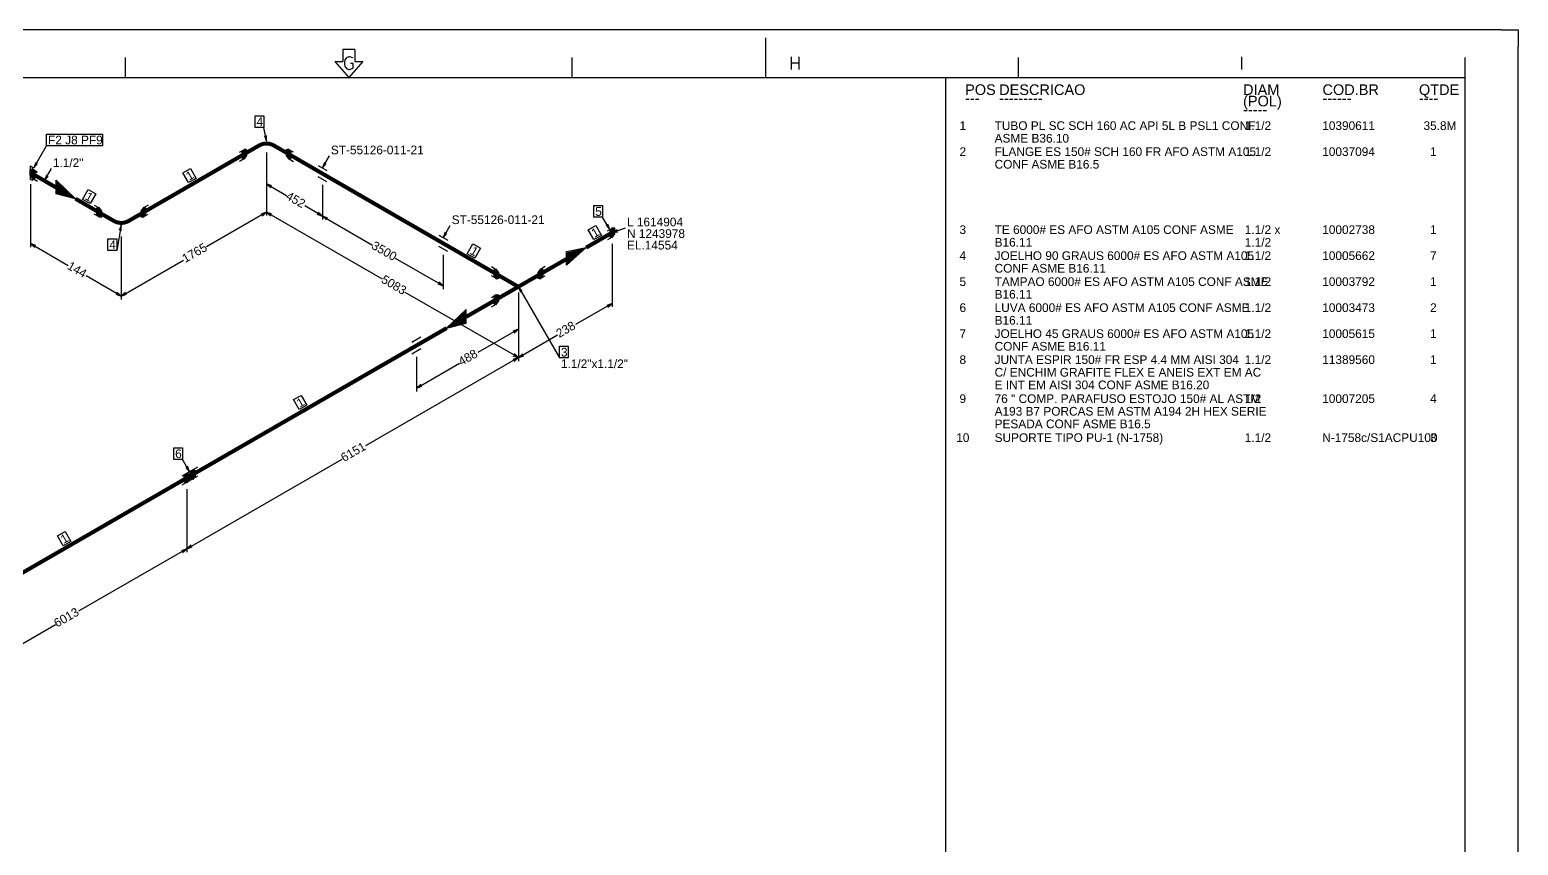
# Model space of a CAD drawing. Extents: x 0 to 608, y 0 to 422.
# Drawn here: x 224.5 to 597.1, y 217.6 to 421.7 of the extents above; entities that cross this region are included whole.
import ezdxf

# ---------------------------------------------------------------- set-up
doc = ezdxf.new("R2010")
doc.units = 0
doc.header["$MEASUREMENT"] = 0
doc.layers.add('GT_1', color=7, linetype='Continuous')
doc.styles.add('HTX1', font='O8116901', dxfattribs={"width": 1.02})

msp = doc.modelspace()

# ---------------------------------------------------------------- linework, layer by layer
at = {"linetype": 'Continuous'}
for p, q in [((592.85, 421.74), (4.26, 421.74)), ((597.11, 4.26), (597.11, 417.48))]:
    msp.add_line(p, q, dxfattribs=at)
at = {"layer": 'GT_1', "flags": 128}
for points in [[(592.85, 421.74), (597.11, 421.74), (597.11, 417.48)], [(592.85, 421.74), (597.11, 421.74), (597.11, 417.48)], [(408.8, 409.8), (408.8, 419.7)], [(248.5, 409.8), (248.5, 414.8)], [(300.9, 413.8), (304.4, 409.8)], [(300.9, 413.8), (302.9, 413.8)], [(302.9, 416.8), (302.9, 413.8)], [(305.9, 416.8), (302.9, 416.8)], [(305.5, 414.7), (304.6, 415), (304.4, 415), (304.2, 414.9), (303.9, 414.8), (303.7, 414.6), (303.5, 414.3), (303.4, 414.1), (303.3, 413.7), (303.3, 413.4), (303.3, 413.1), (303.4, 412.7), (303.5, 412.5), (303.7, 412.2), (303.9, 412), (304.2, 411.9), (304.4, 411.8), (304.6, 411.8), (305.5, 412.1), (305.5, 413.3), (304.8, 413.3)], [(307.9, 413.8), (304.4, 409.8)], [(305.9, 416.8), (305.9, 413.8)], [(305.9, 413.8), (307.9, 413.8)], [(360.3, 409.8), (360.3, 414.8)], [(415.2, 411.8), (415.2, 415)], [(417, 415), (417, 411.8)], [(472, 409.8), (472, 414.8)], [(527.9, 411.8), (527.9, 415)], [(583.8, 409.8), (583.8, 414.8)], [(304.3, 409.9), (304.4, 410), (304.6, 409.8), (304.4, 409.6), (304.2, 409.8), (304.3, 409.9), (304.4, 409.9), (304.5, 409.8), (304.4, 409.7), (304.3, 409.8), (304.3, 409.9)], [(415.2, 413.5), (417, 413.5)], [(25, 409.8), (583.8, 409.8)], [(25, 10), (583.8, 10), (583.8, 409.8)], [(453.8, 10), (453.8, 409.8)], [(453.8, 409.8), (583.8, 409.8)], [(583.8, 10), (583.8, 409.8)], [(280.947, 400.227), (283.148, 400.227), (283.148, 397.316), (280.947, 397.316), (280.947, 400.227)], [(228.762, 395.612), (242.749, 395.612), (242.749, 392.701), (228.762, 392.701), (228.762, 395.612)], [(283.787, 393.837), (283.148, 397.316)], [(283.29, 395.186), (283.787, 393.837), (283.787, 395.257)], [(225.567, 387.163), (228.762, 392.701)], [(277.042, 391.068), (278.249, 391.778), (278.249, 389.506), (277.042, 388.796)], [(278.888, 391.707), (278.249, 391.849), (277.61, 390.997), (277.61, 389.577), (278.249, 389.435), (278.888, 390.287), (278.888, 391.707)], [(277.912, 391.4), (278.888, 391.4)], [(278.062, 391.6), (278.888, 391.6)], [(289.964, 390.997), (289.325, 391.849), (288.686, 391.707), (288.686, 390.287), (289.325, 389.435), (289.964, 389.577), (289.964, 390.997)], [(288.686, 391.6), (289.512, 391.6)], [(288.686, 391.4), (289.662, 391.4)], [(290.532, 391.068), (289.325, 391.778), (289.325, 389.506), (290.532, 388.796)], [(224.715, 385.956), (224.715, 387.66), (225.212, 387.376), (225.212, 383.968), (224.715, 384.252), (224.715, 385.956)], [(226.064, 388.512), (225.567, 387.163), (226.49, 388.228)], [(277.61, 390.8), (278.888, 390.8)], [(277.61, 390.6), (278.888, 390.6)], [(277.61, 390.4), (278.888, 390.4)], [(277.61, 390.2), (278.823, 390.2)], [(277.61, 390), (278.673, 390)], [(277.61, 389.8), (278.523, 389.8)], [(277.61, 389.6), (278.373, 389.6)], [(277.612, 391), (278.888, 391)], [(277.762, 391.2), (278.888, 391.2)], [(283.787, 390.997), (283.787, 375.235)], [(283.787, 390.997), (283.787, 382.335)], [(283.787, 390.997), (283.787, 375.235)], [(288.686, 391.2), (289.812, 391.2)], [(288.686, 391), (289.962, 391)], [(288.686, 390.8), (289.964, 390.8)], [(288.686, 390.6), (289.964, 390.6)], [(288.686, 390.4), (289.964, 390.4)], [(288.751, 390.2), (289.964, 390.2)], [(288.901, 390), (289.964, 390)], [(289.051, 389.8), (289.964, 389.8)], [(289.201, 389.6), (289.964, 389.6)], [(296.709, 387.802), (298.91, 386.524)], [(297.774, 387.163), (299.549, 390.216)], [(298.271, 388.512), (297.774, 387.163), (298.697, 388.228)], [(225.851, 386.027), (225.212, 386.879), (224.573, 386.737), (224.573, 385.317), (225.212, 384.465), (225.851, 384.607), (225.851, 386.027)], [(224.573, 386.6), (225.421, 386.6)], [(224.573, 386.4), (225.571, 386.4)], [(224.573, 386.2), (225.721, 386.2)], [(224.573, 386), (225.851, 386)], [(224.573, 385.8), (225.851, 385.8)], [(224.573, 385.6), (225.851, 385.6)], [(224.573, 385.4), (225.851, 385.4)], [(224.661, 385.2), (225.851, 385.2)], [(224.811, 385), (225.851, 385)], [(224.961, 384.8), (225.851, 384.8)], [(225.111, 384.6), (225.819, 384.6)], [(226.419, 386.098), (225.212, 386.808), (225.212, 384.536), (226.419, 383.826)], [(225.212, 386.737), (226.419, 386.027)], [(225.212, 384.536), (226.419, 383.897)], [(228.194, 383.968), (229.969, 387.021)], [(228.691, 385.317), (228.194, 383.968), (229.117, 385.033)], [(231.105, 382.264), (231.105, 384.11), (236.004, 379.424), (231.105, 380.702), (231.105, 383.826), (235.507, 379.708), (231.105, 380.773), (231.105, 383.613), (235.01, 379.992), (231.105, 380.986), (231.105, 383.4), (234.513, 380.276), (231.105, 381.27), (231.105, 383.187), (234.087, 380.56), (231.105, 381.483), (231.105, 382.974), (233.661, 380.844), (231.105, 381.696), (231.105, 382.69), (233.164, 381.057), (231.105, 381.909), (231.105, 382.477), (232.738, 381.341), (231.105, 382.122), (231.105, 382.264), (236.004, 379.424)], [(262.842, 385.956), (264.759, 387.021), (266.179, 384.536), (264.262, 383.471), (262.842, 385.956)], [(298.91, 383.684), (296.709, 384.962)], [(224.715, 383.116), (224.715, 367.354)], [(239.128, 381.767), (241.045, 380.702), (239.625, 378.217), (237.708, 379.282), (239.128, 381.767)], [(285.136, 382.69), (283.787, 383.187), (284.852, 382.264)], [(283.787, 383.187), (288.828, 380.276)], [(297.774, 382.903), (297.774, 374.241)], [(297.774, 382.903), (297.774, 374.241)], [(240.69, 377.862), (241.897, 377.152), (241.897, 374.88), (240.69, 375.59)], [(242.536, 376.371), (241.897, 377.223), (241.258, 377.081), (241.258, 375.661), (241.897, 374.809), (242.536, 374.951), (242.536, 376.371)], [(241.258, 377), (242.064, 377)], [(241.258, 376.8), (242.214, 376.8)], [(241.258, 376.6), (242.364, 376.6)], [(241.258, 376.4), (242.514, 376.4)], [(253.612, 377.081), (252.973, 377.223), (252.334, 376.371), (252.334, 374.951), (252.973, 374.809), (253.612, 375.661), (253.612, 377.081)], [(252.356, 376.4), (253.612, 376.4)], [(252.506, 376.6), (253.612, 376.6)], [(252.656, 376.8), (253.612, 376.8)], [(252.806, 377), (253.612, 377)], [(254.18, 377.862), (252.973, 377.152), (252.973, 374.88), (254.18, 375.59)], [(297.774, 375.093), (293.372, 377.649)], [(365.721, 377.72), (367.922, 377.72), (367.922, 374.809), (365.721, 374.809), (365.721, 377.72)], [(241.258, 376.2), (242.536, 376.2)], [(241.258, 376), (242.536, 376)], [(241.258, 375.8), (242.536, 375.8)], [(241.304, 375.6), (242.536, 375.6)], [(241.454, 375.4), (242.536, 375.4)], [(241.604, 375.2), (242.536, 375.2)], [(241.754, 375), (242.536, 375)], [(247.435, 372.821), (246.299, 366.502)], [(247.435, 371.401), (247.435, 372.821), (246.938, 371.472)], [(252.334, 376.2), (253.612, 376.2)], [(252.334, 376), (253.612, 376)], [(252.334, 375.8), (253.612, 375.8)], [(252.334, 375.6), (253.566, 375.6)], [(252.334, 375.4), (253.416, 375.4)], [(252.334, 375.2), (253.266, 375.2)], [(252.334, 375), (253.116, 375)], [(283.787, 376.087), (268.806, 367.425)], [(282.722, 375.164), (283.787, 376.087), (282.438, 375.59)], [(285.136, 375.59), (283.787, 376.087), (284.852, 375.164)], [(283.787, 376.087), (312.755, 359.402)], [(296.425, 375.59), (297.774, 375.093), (296.709, 376.016)], [(299.123, 374.596), (297.774, 375.093), (298.839, 374.17)], [(297.774, 375.093), (310.341, 367.851)], [(328.02, 369.697), (329.795, 372.75)], [(364.301, 371.685), (366.218, 372.75), (367.638, 370.265), (365.721, 369.2), (364.301, 371.685)], [(369.697, 371.756), (367.922, 374.809)], [(368.774, 372.821), (369.697, 371.756), (369.2, 373.105)], [(244.098, 369.413), (246.299, 369.413), (246.299, 366.502), (244.098, 366.502), (244.098, 369.413)], [(247.435, 369.981), (247.435, 354.219)], [(247.435, 369.981), (247.435, 354.219)], [(326.955, 370.336), (329.156, 369.058)], [(328.517, 371.046), (328.02, 369.697), (328.943, 370.762)], [(369.129, 371.401), (370.336, 372.111), (370.336, 369.839), (369.129, 369.129)], [(370.975, 372.04), (370.336, 372.182), (369.697, 371.33), (369.697, 369.91), (370.336, 369.768), (370.975, 370.62), (370.975, 372.04)], [(369.697, 371.2), (370.975, 371.2)], [(369.697, 371), (370.975, 371)], [(369.697, 370.8), (370.975, 370.8)], [(369.697, 370.6), (370.96, 370.6)], [(369.697, 370.4), (370.81, 370.4)], [(369.697, 370.2), (370.66, 370.2)], [(369.697, 370), (370.51, 370)], [(369.749, 371.4), (370.975, 371.4)], [(369.899, 371.6), (370.975, 371.6)], [(370.049, 371.8), (370.975, 371.8)], [(370.199, 372), (370.975, 372)], [(370.336, 370.975), (373.673, 372.182)], [(371.543, 371.685), (370.336, 370.975), (371.756, 371.188)], [(226.064, 367.709), (224.715, 368.206), (225.78, 367.283)], [(224.715, 368.206), (234.158, 362.739)], [(329.156, 366.218), (326.955, 367.496)], [(328.02, 365.437), (328.02, 356.775)], [(335.475, 368.135), (337.392, 367.07), (335.972, 364.585), (334.055, 365.65), (335.475, 368.135)], [(358.905, 364.372), (358.905, 366.218), (363.804, 367.212), (358.905, 362.81), (358.905, 365.934), (363.307, 366.928), (358.905, 362.881), (358.905, 365.721), (362.81, 366.644), (358.905, 363.094), (358.905, 365.508), (362.313, 366.36), (358.905, 363.378), (358.905, 365.295), (361.887, 366.147), (358.905, 363.591), (358.905, 365.082), (361.461, 365.863), (358.905, 363.804), (358.905, 364.798), (360.964, 365.579), (358.905, 364.017), (358.905, 364.585), (360.538, 365.295), (358.905, 364.23), (358.905, 364.372), (363.804, 367.212)], [(370.336, 368.135), (370.336, 352.373)], [(247.435, 355.071), (263.055, 364.088)], [(328.02, 357.627), (316.092, 364.514)], [(340.09, 362.455), (341.297, 361.745), (341.297, 359.473), (340.09, 360.183)], [(341.936, 360.964), (341.297, 361.816), (340.658, 361.674), (340.658, 360.254), (341.297, 359.402), (341.936, 359.544), (341.936, 360.964)], [(340.658, 361.6), (341.459, 361.6)], [(340.658, 361.4), (341.609, 361.4)], [(353.012, 361.674), (352.373, 361.816), (351.734, 360.964), (351.734, 359.544), (352.373, 359.402), (353.012, 360.254), (353.012, 361.674)], [(352.061, 361.4), (353.012, 361.4)], [(352.211, 361.6), (353.012, 361.6)], [(353.58, 362.455), (352.373, 361.745), (352.373, 359.473), (353.58, 360.183)], [(247.435, 355.071), (238.631, 360.183)], [(326.671, 358.124), (328.02, 357.627), (326.955, 358.55)], [(340.658, 361.2), (341.759, 361.2)], [(340.658, 361), (341.909, 361)], [(340.658, 360.8), (341.936, 360.8)], [(340.658, 360.6), (341.936, 360.6)], [(340.658, 360.4), (341.936, 360.4)], [(340.699, 360.2), (341.936, 360.2)], [(340.849, 360), (341.936, 360)], [(340.999, 359.8), (341.936, 359.8)], [(341.149, 359.6), (341.936, 359.6)], [(351.734, 360.8), (353.012, 360.8)], [(351.734, 360.6), (353.012, 360.6)], [(351.734, 360.4), (353.012, 360.4)], [(351.734, 360.2), (352.971, 360.2)], [(351.734, 360), (352.821, 360)], [(351.734, 359.8), (352.671, 359.8)], [(351.734, 359.6), (352.521, 359.6)], [(351.761, 361), (353.012, 361)], [(351.911, 361.2), (353.012, 361.2)], [(246.086, 355.568), (247.435, 355.071), (246.37, 355.994)], [(248.5, 355.994), (247.435, 355.071), (248.784, 355.568)], [(346.835, 339.664), (318.506, 355.994)], [(340.09, 352.373), (341.297, 353.083), (341.297, 355.355), (340.09, 354.645)], [(340.658, 353.154), (341.297, 353.012), (341.936, 353.864), (341.936, 355.284), (341.297, 355.426), (340.658, 354.574), (340.658, 353.154)], [(340.658, 354.4), (341.936, 354.4)], [(340.658, 354.2), (341.936, 354.2)], [(340.658, 354), (341.936, 354)], [(340.677, 354.6), (341.936, 354.6)], [(340.827, 354.8), (341.936, 354.8)], [(340.977, 355), (341.936, 355)], [(341.127, 355.2), (341.936, 355.2)], [(347.758, 356.349), (346.835, 357.414), (347.332, 356.065)], [(346.835, 357.414), (357.13, 339.593)], [(346.835, 355.994), (346.835, 338.812)], [(346.835, 355.994), (346.835, 338.812)], [(346.835, 355.994), (346.835, 345.912)], [(346.835, 355.994), (346.835, 338.812)], [(333.771, 349.888), (333.771, 351.734), (328.872, 347.048), (333.771, 348.326), (333.771, 351.45), (329.369, 347.332), (333.771, 348.397), (333.771, 351.237), (329.866, 347.616), (333.771, 348.61), (333.771, 351.024), (330.363, 347.9), (333.771, 348.894), (333.771, 350.811), (330.789, 348.184), (333.771, 349.107), (333.771, 350.598), (331.215, 348.468), (333.771, 349.32), (333.771, 350.314), (331.712, 348.681), (333.771, 349.533), (333.771, 350.101), (332.138, 348.965), (333.771, 349.746), (333.771, 349.888), (328.872, 347.048)], [(340.658, 353.8), (341.888, 353.8)], [(340.658, 353.6), (341.738, 353.6)], [(340.658, 353.4), (341.588, 353.4)], [(340.658, 353.2), (341.438, 353.2)], [(370.336, 353.225), (361.177, 347.971)], [(369.271, 352.302), (370.336, 353.225), (368.987, 352.728)], [(346.835, 346.764), (336.682, 340.942)], [(345.77, 345.841), (346.835, 346.764), (345.486, 346.267)], [(322.411, 344.776), (320.21, 343.498)], [(346.835, 339.664), (356.633, 345.344)], [(346.835, 339.664), (308.566, 317.583)], [(320.21, 340.658), (322.411, 341.936)], [(321.346, 339.877), (321.346, 331.215)], [(345.486, 340.161), (346.835, 339.664), (345.77, 340.587)], [(345.77, 338.741), (346.835, 339.664), (345.486, 339.167)], [(347.9, 340.587), (346.835, 339.664), (348.184, 340.161)], [(357.13, 342.504), (359.331, 342.504), (359.331, 339.593), (357.13, 339.593), (357.13, 342.504)], [(321.346, 332.067), (332.138, 338.315)], [(322.411, 332.99), (321.346, 332.067), (322.695, 332.564)], [(290.532, 329.156), (292.449, 330.221), (293.869, 327.736), (291.952, 326.671), (290.532, 329.156)], [(260.57, 317.086), (262.771, 317.086), (262.771, 314.175), (260.57, 314.175), (260.57, 317.086)], [(264.546, 311.122), (262.771, 314.175)], [(263.836, 291.81), (302.744, 314.246)], [(266.534, 312.258), (262.558, 309.986)], [(266.534, 309.986), (262.558, 307.714)], [(263.197, 309.915), (263.836, 310.767), (264.475, 310.625), (264.475, 309.205), (263.836, 308.353), (263.197, 308.495), (263.197, 309.915)], [(263.197, 309.8), (264.475, 309.8)], [(263.197, 309.6), (264.475, 309.6)], [(263.197, 309.4), (264.475, 309.4)], [(263.261, 310), (264.475, 310)], [(263.411, 310.2), (264.475, 310.2)], [(263.561, 310.4), (264.475, 310.4)], [(263.623, 312.187), (264.546, 311.122), (264.049, 312.471)], [(263.711, 310.6), (264.475, 310.6)], [(263.836, 310.696), (263.836, 308.424)], [(264.688, 310.767), (265.327, 311.619), (265.966, 311.477), (265.966, 310.057), (265.327, 309.205), (264.688, 309.347), (264.688, 310.767)], [(264.688, 310.6), (265.966, 310.6)], [(264.688, 310.4), (265.966, 310.4)], [(264.688, 310.2), (265.966, 310.2)], [(264.688, 310), (265.923, 310)], [(264.688, 309.8), (265.773, 309.8)], [(264.688, 309.6), (265.623, 309.6)], [(264.688, 309.4), (265.473, 309.4)], [(264.713, 310.8), (265.966, 310.8)], [(264.863, 311), (265.966, 311)], [(265.013, 311.2), (265.966, 311.2)], [(265.163, 311.4), (265.966, 311.4)], [(265.327, 311.548), (265.327, 309.276)], [(263.197, 309.2), (264.471, 309.2)], [(263.197, 309), (264.321, 309)], [(263.197, 308.8), (264.171, 308.8)], [(263.197, 308.6), (264.021, 308.6)], [(263.836, 306.72), (263.836, 290.958)], [(263.836, 306.72), (263.836, 290.958)], [(231.46, 295.076), (233.377, 296.141), (234.797, 293.656), (232.88, 292.591), (231.46, 295.076)], [(263.836, 291.81), (236.714, 276.19)], [(262.771, 290.887), (263.836, 291.81), (262.487, 291.313)], [(264.901, 292.733), (263.836, 291.81), (265.185, 292.307)], [(203.202, 256.807), (230.963, 272.853)]]:
    msp.add_lwpolyline(points, dxfattribs=at)
at = {"layer": 'GT_1', "const_width": 1, "flags": 128}
for points in [[(278.249, 390.642), (281.941, 392.772)], [(285.633, 392.772), (289.325, 390.642)], [(252.973, 376.016), (278.249, 390.642)], [(289.325, 390.642), (297.774, 385.743)], [(225.212, 385.672), (231.105, 382.264)], [(297.774, 385.743), (328.02, 368.277)], [(236.004, 379.424), (241.897, 376.016)], [(241.897, 376.016), (245.589, 373.886)], [(249.281, 373.886), (252.973, 376.016)], [(363.804, 367.212), (370.336, 370.975)], [(328.02, 368.277), (341.297, 360.609)], [(352.373, 360.609), (358.905, 364.372)], [(341.297, 360.609), (346.835, 357.414)], [(346.835, 357.414), (341.297, 354.219)], [(346.835, 357.414), (352.373, 360.609)], [(341.297, 354.219), (333.771, 349.888)], [(328.872, 347.048), (321.346, 342.717)], [(321.346, 342.717), (265.327, 310.412)], [(263.836, 309.56), (204.693, 275.409)]]:
    msp.add_lwpolyline(points, dxfattribs=at)
for points in [[(281.941, 392.772, -0.267941), (285.633, 392.772)], [(245.589, 373.886, 0.267941), (249.281, 373.886)]]:
    msp.add_lwpolyline(points, format="xyb", dxfattribs=at)

# ---------------------------------------------------------------- texts
at = {"layer": 'GT_1', "style": 'HTX1', "width": 1.02}
for s, height, p in [('POS', 2.6625, (458.66, 405.41)), ('DESCRICAO', 2.6625, (467.18, 405.41)), ('DIAM', 2.6625, (528.24, 405.41)), ('COD.BR', 2.6625, (548.12, 405.41)), ('QTDE', 2.6625, (572.26, 405.41)), ('---', 2.6625, (458.66, 403.28)), ('---------', 2.6625, (467.18, 403.28)), ('(POL)', 2.6625, (528.24, 402.57)), ('------', 2.6625, (548.12, 403.28)), ('----', 2.6625, (572.26, 403.28)), ('4', 2.174, (281.302, 397.671)), ('  1', 2.1744, (455.607, 396.653)), ('TUBO PL SC SCH 160 AC API 5L B PSL1 CONF', 2.17437, (466.044, 396.653)), ('-----', 2.6625, (528.24, 400.44)), ('1.1/2', 2.1744, (528.666, 396.653)), ('10390611', 2.1744, (548.049, 396.653)), ('35.8M', 2.1744, (573.396, 396.653)), ('F2 J8 PF9', 2.1744, (229.117, 393.056)), ('ASME B36.10', 2.17437, (466.044, 393.495)), ('ST-55126-011-21', 2.17437, (299.904, 390.571)), ('  2', 2.1744, (455.607, 390.145)), ('FLANGE ES 150# SCH 160 FR AFO ASTM A105', 2.17437, (466.044, 390.145)), ('1.1/2', 2.1744, (528.666, 390.145)), ('10037094', 2.1744, (548.049, 390.145)), ('  1', 2.1744, (573.396, 390.145)), ('1.1/2"', 2.1744, (230.324, 387.376)), ('CONF ASME B16.5', 2.17437, (466.044, 386.987)), ('5', 2.174, (366.076, 375.164)), ('ST-55126-011-21', 2.17437, (330.15, 373.105)), ('L 1614904', 2.1744, (374.028, 372.537)), ('  3', 2.1744, (455.607, 370.62)), ('TE 6000# ES AFO ASTM A105 CONF ASME', 2.17437, (466.044, 370.62)), ('1.1/2 x', 2.1744, (528.666, 370.62)), ('10002738', 2.1744, (548.049, 370.62)), ('  1', 2.1744, (573.396, 370.62)), ('4', 2.174, (244.453, 366.857)), ('N 1243978', 2.1744, (374.028, 369.638)), ('EL.14554', 2.1744, (374.028, 366.739)), ('B16.11', 2.1744, (466.044, 367.462)), ('1.1/2', 2.1744, (528.666, 367.462)), ('  4', 2.1744, (455.607, 364.112)), ('JOELHO 90 GRAUS 6000# ES AFO ASTM A105', 2.17437, (466.044, 364.112)), ('1.1/2', 2.1744, (528.666, 364.112)), ('10005662', 2.1744, (548.049, 364.112)), ('  7', 2.1744, (573.396, 364.112)), ('CONF ASME B16.11', 2.17437, (466.044, 360.954)), ('  5', 2.1744, (455.607, 357.603)), ('TAMPAO 6000# ES AFO ASTM A105 CONF ASME', 2.17437, (466.044, 357.603)), ('1.1/2', 2.1744, (528.666, 357.603)), ('10003792', 2.1744, (548.049, 357.603)), ('  1', 2.1744, (573.396, 357.603)), ('B16.11', 2.1744, (466.044, 354.445)), ('  6', 2.1744, (455.607, 351.095)), ('LUVA 6000# ES AFO ASTM A105 CONF ASME', 2.17437, (466.044, 351.095)), ('1.1/2', 2.1744, (528.666, 351.095)), ('10003473', 2.1744, (548.049, 351.095)), ('  2', 2.1744, (573.396, 351.095)), ('  7', 2.1744, (455.607, 344.587)), ('JOELHO 45 GRAUS 6000# ES AFO ASTM A105', 2.17437, (466.044, 344.587)), ('B16.11', 2.1744, (466.044, 347.937)), ('1.1/2', 2.1744, (528.666, 344.587)), ('10005615', 2.1744, (548.049, 344.587)), ('  1', 2.1744, (573.396, 344.587)), ('CONF ASME B16.11', 2.17437, (466.044, 341.429)), ('3', 2.174, (357.485, 339.948)), ('1.1/2"x1.1/2"', 2.17437, (357.485, 337.049)), ('  8', 2.1744, (455.607, 338.078)), ('JUNTA ESPIR 150# FR ESP 4.4 MM AISI 304', 2.17437, (466.044, 338.078)), ('1.1/2', 2.1744, (528.666, 338.078)), ('11389560', 2.1744, (548.049, 338.078)), ('  1', 2.1744, (573.396, 338.078)), ('C/ ENCHIM GRAFITE FLEX E ANEIS EXT EM AC', 2.17437, (466.044, 334.92)), ('E INT EM AISI 304 CONF ASME B16.20', 2.17437, (466.044, 331.762)), ('  9', 2.1744, (455.607, 328.316)), ('76 " COMP. PARAFUSO ESTOJO 150# AL ASTM', 2.17437, (466.044, 328.316)), ('1/2', 2.1744, (528.666, 328.316)), ('10007205', 2.1744, (548.049, 328.316)), ('  4', 2.1744, (573.396, 328.316)), ('A193 B7 PORCAS EM ASTM A194 2H HEX SERIE', 2.17437, (466.044, 325.158)), ('PESADA CONF ASME B16.5', 2.17437, (466.044, 322)), (' 10', 2.1744, (455.607, 318.553)), ('SUPORTE TIPO PU-1 (N-1758)', 2.17437, (466.044, 318.553)), ('1.1/2', 2.1744, (528.666, 318.553)), ('N-1758c/S1ACPU100', 2.17437, (548.049, 318.553)), ('  3', 2.1744, (573.396, 318.553)), ('6', 2.174, (260.925, 314.53))]:
    msp.add_text(s, height=height, dxfattribs=at).set_placement(p)
for s, height, rotation, p in [('1', 2.174, 30, (264.415, 383.909)), ('1', 2.174, -30, (238.174, 379.419)), ('452', 2.1744, -30, (288.409, 379.505)), ('1', 2.174, 30, (365.874, 369.638)), ('1765', 2.1744, 30, (263.463, 363.335)), ('3500', 2.1744, -30, (309.88, 367.098)), ('1', 2.174, -30, (334.528, 365.769)), ('144', 2.1744, -30, (233.703, 362.004)), ('5083', 2.1744, -30, (312.294, 358.613)), ('238', 2.1744, 30, (357.084, 344.573)), ('488', 2.1744, 30, (332.589, 337.544)), ('1', 2.174, 30, (292.105, 327.109)), ('6151', 2.1744, 30, (303.188, 313.493)), ('1', 2.174, 30, (233.033, 293.029)), ('6013', 2.1744, 30, (231.371, 272.064))]:
    msp.add_text(s, height=height, rotation=rotation, dxfattribs=at).set_placement(p)

doc.saveas('drawing.dxf')
